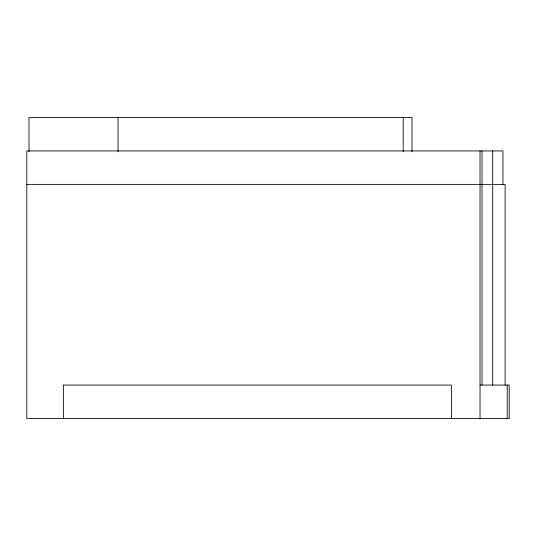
<?xml version="1.0" encoding="UTF-8"?>
<svg xmlns="http://www.w3.org/2000/svg" width="536" height="536" viewBox="0 0 536 536"><rect width="100%" height="100%" fill="white"/><g stroke="black" fill="none" stroke-linecap="round" stroke-linejoin="round"><path stroke-width="0.8" d="M26.8 184.377L505.126 184.377L505.126 385.069M480.035 385.069L509.2 385.069L509.2 418.522L26.8 418.522L26.8 150.931L502.929 150.931L502.929 184.377M507.217 385.069L507.217 418.522M492.685 150.931L492.685 385.069M482.025 150.931L482.025 385.069M480.035 150.931L480.035 418.522M451.399 418.522L451.399 385.069L63.382 385.069L63.382 418.522M411.99 151.762L411.99 117.478L28.998 117.478L28.998 151.762M403.206 117.478L403.206 151.762M118.054 117.478L118.054 151.762"/></g></svg>
